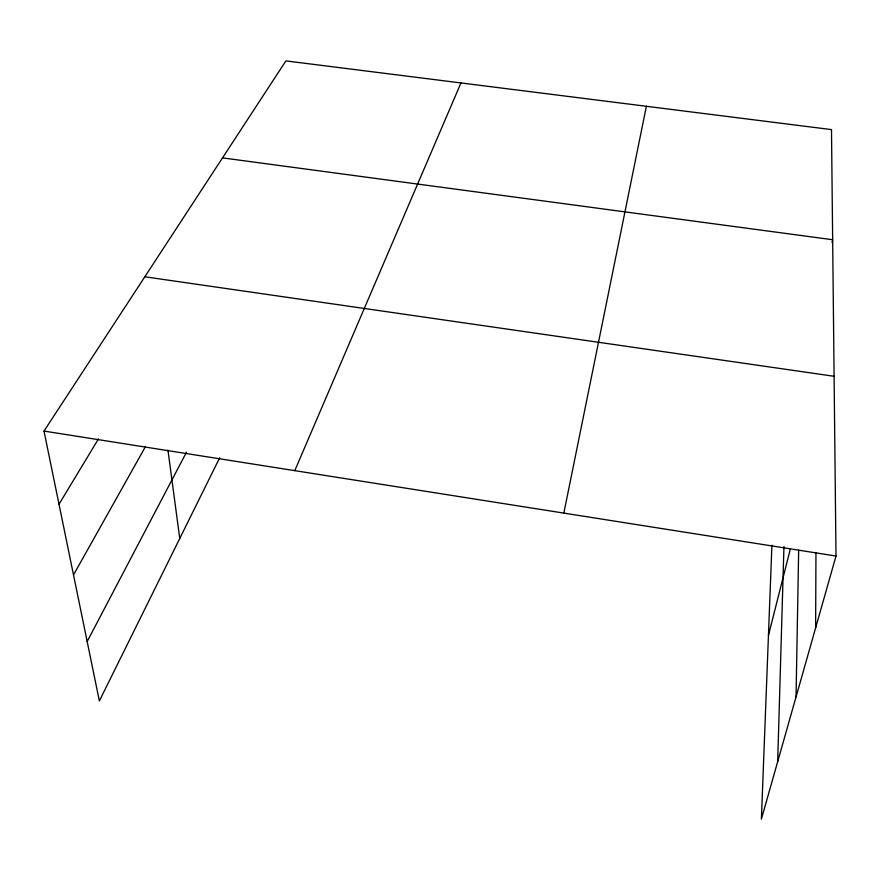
<?xml version="1.0" encoding="UTF-8"?>
<svg xmlns="http://www.w3.org/2000/svg" width="880" height="880" viewBox="0 0 880 880"><rect width="100%" height="100%" fill="white"/><g stroke="black" fill="none" stroke-linecap="round" stroke-linejoin="round"><path stroke-width="1.32" d="M815.617 627.891L815.969 552.442M796.048 696.905L798.666 550.176M777.678 761.651L783.959 546.447M771.914 545.193L761.387 819.104L836 556.05L831.49 129.602L285.901 60.896L44 431.079L99.363 700.953L219.681 457.798M563.838 513.106L646.382 106.282M832.04 242.385L832.656 239.734L222.519 157.883M768.449 635.382L790.361 548.911M294.778 470.657L460.955 82.94M87.175 641.542L186.494 452.177M73.502 574.915L145.255 447.007M59.004 504.251L98.472 438.889M144.826 276.782L834.097 376.288M44 431.079L836 556.05M167.959 450.131L179.751 538.505"/></g></svg>
